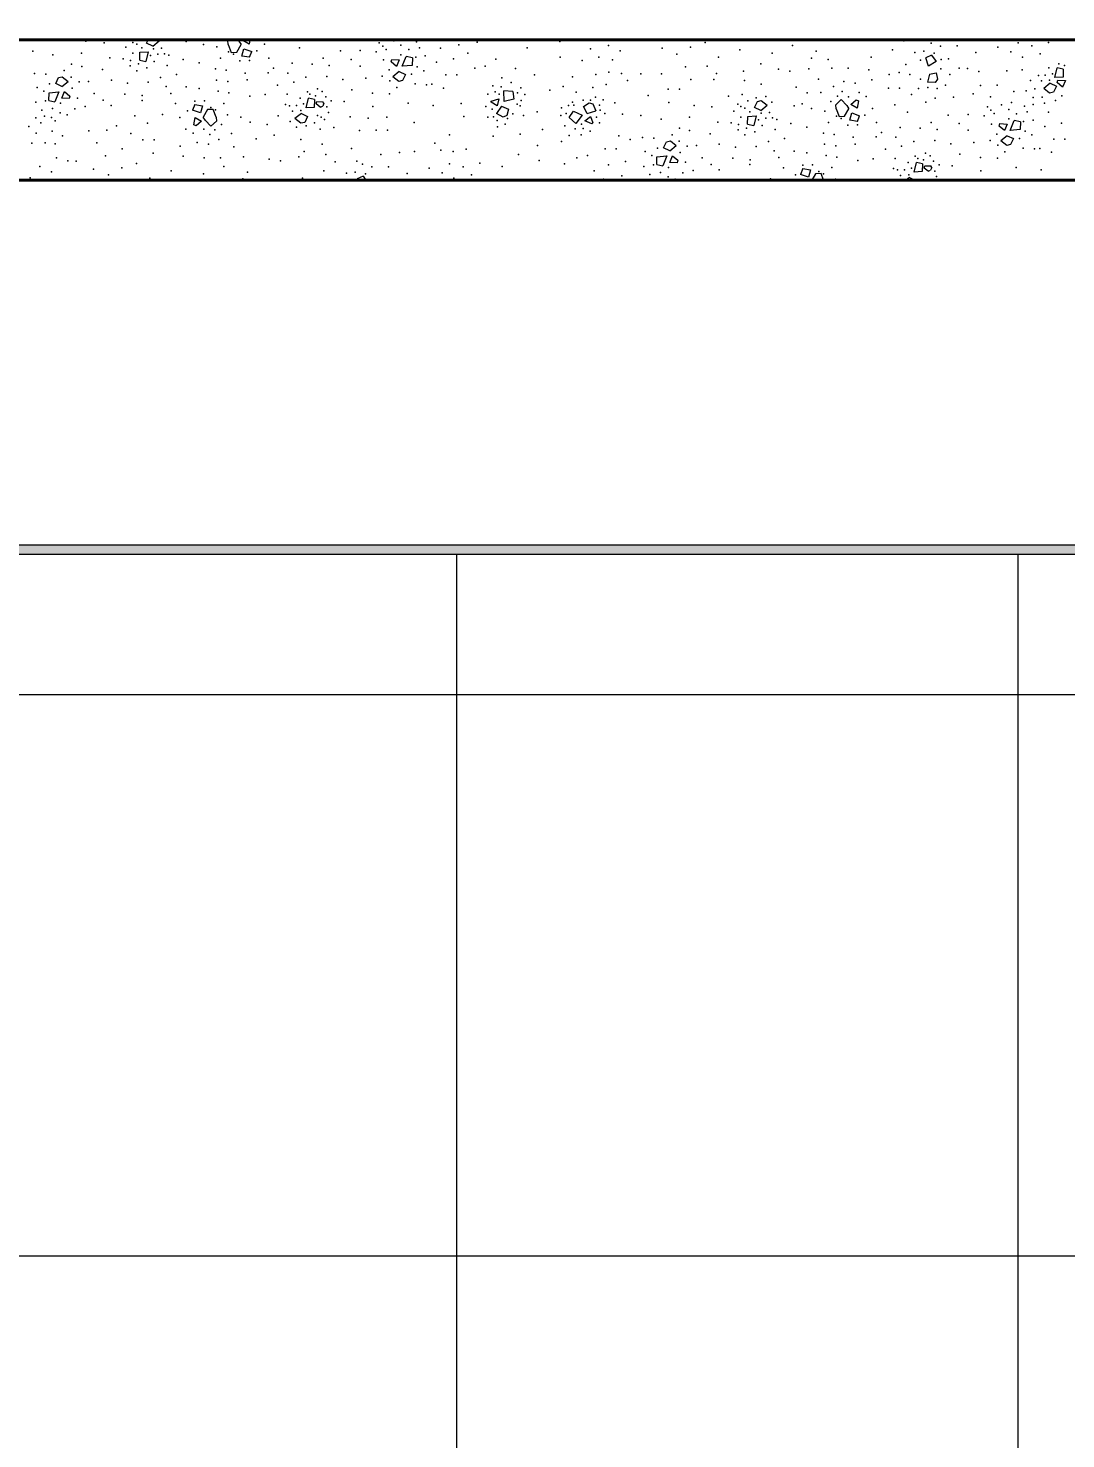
# Model space of a CAD drawing. Header units: metres. Extents: x -1.9 to 95.3, y -2.2 to 2.5.
# Drawn here: x 89.197 to 90.306, y 0.09 to 1.598 of the extents above; entities that cross this region are included whole.
import ezdxf

# ---------------------------------------------------------------- set-up
doc = ezdxf.new("R2010")
doc.units = ezdxf.units.M
doc.header["$MEASUREMENT"] = 0
for name, color, linetype in [('COTAS CORTE', 7, 'Continuous'), ('FORRO.EXEC', 7, 'Continuous'), ('LAJES.EST', 7, 'Continuous')]:
    doc.layers.add(name, color=color, linetype=linetype)
doc.layers.add('COTAS CORTE_Caneta_No__25', color=7, linetype='Continuous', lineweight=13, true_color=0x982312)
doc.layers.add('PAREDE CONSTRUIR_Caneta_No__97', color=7, linetype='Continuous', lineweight=13, true_color=0x6b6b6b)
for name, color, linetype, lineweight in [('FORRO.EXEC_Caneta_No__241', 7, 'Continuous', 13), ('LAJES.EST_Caneta_No__1', 7, 'Continuous', 40), ('LAJES.EST_Caneta_No__241', 7, 'Continuous', 13)]:
    doc.layers.add(name, color=color, linetype=linetype, lineweight=lineweight)
doc.styles.add('GENERATED_STYLE_1', font='arial.ttf')
doc.dimstyles.new('GENERATED_STYLE__2', dxfattribs={"dimtxt": 0.05, "dimasz": 0.02375, "dimexe": 0.18, "dimexo": 0.267183, "dimgap": 0, "dimtad": 1, "dimzin": 0, "dimdsep": 46, "dimtxsty": 'GENERATED_STYLE_1', "dimblk": 'ARROWHEAD_11', "dimblk1": 'ARROWHEAD_11', "dimblk2": 'ARROWHEAD_11', "dimcen": 0.09, "dimclrd": 256, "dimclre": 256, "dimclrt": 256, "dimadec": 0, "dimazin": 0, "dimtfac": 1, "dimtdec": 4, "dimtmove": 0, "dimatfit": 3, "dimfxl": 0, "dimtolj": 1, "dimtzin": 0, "dimarcsym": 0})

# ---------------------------------------------------------------- blocks, each defined once
blk = doc.blocks.new('*X312', base_point=(130.5551, -2.115))
at = {"layer": 'LAJES.EST_Caneta_No__241', "color": 7, "linetype": 'Continuous', "lineweight": 13}
for p, q in [((89.3237, 1.5815), (89.3254, 1.585)), ((89.3304, 1.5783), (89.3372, 1.5839)), ((89.3358, 1.585), (89.3372, 1.5839)), ((89.4105, 1.5842), (89.4113, 1.585)), ((89.411, 1.58), (89.4105, 1.5842)), ((89.421, 1.585), (89.4224, 1.5835)), ((89.4224, 1.5835), (89.4246, 1.58)), ((89.4267, 1.5843), (89.4274, 1.585)), ((89.4333, 1.5806), (89.4267, 1.5843)), ((89.4341, 1.585), (89.4333, 1.5806)), ((89.3163, 1.5635), (89.3166, 1.5719)), ((89.3166, 1.5719), (89.3253, 1.5724)), ((89.3253, 1.5724), (89.3228, 1.5621)), ((89.3304, 1.5783), (89.3237, 1.5815)), ((89.411, 1.58), (89.414, 1.5717)), ((89.414, 1.5717), (89.42, 1.572)), ((89.42, 1.572), (89.4246, 1.58)), ((89.4255, 1.5678), (89.4276, 1.5755)), ((89.4337, 1.5664), (89.4255, 1.5678)), ((89.4276, 1.5755), (89.436, 1.5726)), ((89.4337, 1.5664), (89.436, 1.5726)), ((90.1627, 1.5686), (90.1567, 1.5658)), ((90.1627, 1.5686), (90.1675, 1.5618)), ((89.3163, 1.5635), (89.3228, 1.5621)), ((89.5851, 1.5614), (89.5858, 1.5641)), ((89.5909, 1.5567), (89.5851, 1.5614)), ((89.5858, 1.5641), (89.5938, 1.5637)), ((89.5938, 1.5637), (89.5909, 1.5567)), ((89.597, 1.5568), (89.6013, 1.5674)), ((89.6075, 1.5577), (89.597, 1.5568)), ((89.6078, 1.566), (89.6013, 1.5674)), ((89.6078, 1.566), (89.6075, 1.5577)), ((90.1594, 1.5569), (90.1567, 1.5658)), ((90.1675, 1.5618), (90.1594, 1.5569)), ((90.2945, 1.5447), (90.297, 1.555)), ((90.3035, 1.5536), (90.297, 1.555)), ((90.3035, 1.5536), (90.3032, 1.5452)), ((89.2265, 1.5383), (89.2296, 1.5447)), ((89.2332, 1.5351), (89.2265, 1.5383)), ((89.2296, 1.5447), (89.2336, 1.5457)), ((89.2332, 1.5351), (89.24, 1.5407)), ((89.2336, 1.5457), (89.24, 1.5407)), ((89.5937, 1.5512), (89.5869, 1.5457)), ((89.5932, 1.5407), (89.5869, 1.5457)), ((89.5973, 1.5417), (89.5932, 1.5407)), ((89.5937, 1.5512), (89.6004, 1.548)), ((89.6004, 1.548), (89.5973, 1.5417)), ((90.1604, 1.5483), (90.1583, 1.5398)), ((90.1664, 1.5396), (90.1583, 1.5398)), ((90.1604, 1.5483), (90.1677, 1.5498)), ((90.1691, 1.5429), (90.1664, 1.5396)), ((90.1677, 1.5498), (90.1691, 1.5429)), ((90.2894, 1.5388), (90.2826, 1.5332)), ((90.2894, 1.5388), (90.2961, 1.5356)), ((90.3032, 1.5452), (90.2945, 1.5447)), ((90.2971, 1.5394), (90.2977, 1.542)), ((90.3028, 1.5346), (90.2971, 1.5394)), ((90.2977, 1.542), (90.3057, 1.5417)), ((90.3057, 1.5417), (90.3028, 1.5346)), ((89.2191, 1.5203), (89.2194, 1.5286)), ((89.2194, 1.5286), (89.2298, 1.5296)), ((89.2298, 1.5296), (89.2256, 1.5189)), ((89.2331, 1.5226), (89.2359, 1.5297)), ((89.2411, 1.5223), (89.2331, 1.5226)), ((89.2359, 1.5297), (89.2417, 1.5249)), ((89.2417, 1.5249), (89.2411, 1.5223)), ((89.4942, 1.5124), (89.4967, 1.5227)), ((89.5032, 1.5212), (89.4967, 1.5227)), ((89.7059, 1.519), (89.7056, 1.5304)), ((89.7151, 1.5299), (89.7056, 1.5304)), ((89.7151, 1.5299), (89.7161, 1.5216)), ((90.2889, 1.5282), (90.2826, 1.5332)), ((90.293, 1.5292), (90.2889, 1.5282)), ((90.2961, 1.5356), (90.293, 1.5292)), ((89.2191, 1.5203), (89.2256, 1.5189)), ((89.3752, 1.5161), (89.3729, 1.5099)), ((89.3813, 1.507), (89.3729, 1.5099)), ((89.3752, 1.5161), (89.3834, 1.5147)), ((89.3834, 1.5147), (89.3813, 1.507)), ((89.3889, 1.5105), (89.3843, 1.5025)), ((89.3949, 1.5108), (89.3889, 1.5105)), ((89.3979, 1.5025), (89.3949, 1.5108)), ((89.5029, 1.5129), (89.4942, 1.5124)), ((89.5032, 1.5212), (89.5029, 1.5129)), ((89.5051, 1.5166), (89.5058, 1.5192)), ((89.5092, 1.5132), (89.5051, 1.5166)), ((89.5058, 1.5192), (89.5121, 1.5189)), ((89.5092, 1.5132), (89.5119, 1.5143)), ((89.5131, 1.5173), (89.5119, 1.5143)), ((89.5131, 1.5173), (89.5121, 1.5189)), ((89.6919, 1.5184), (89.692, 1.5197)), ((89.6984, 1.5146), (89.6919, 1.5184)), ((89.692, 1.5197), (89.7001, 1.522)), ((89.703, 1.5143), (89.6977, 1.5064)), ((89.7001, 1.522), (89.6984, 1.5146)), ((89.703, 1.5143), (89.7106, 1.5109)), ((89.7161, 1.5216), (89.7059, 1.519)), ((89.7106, 1.5109), (89.7086, 1.5042)), ((89.7754, 1.5019), (89.7798, 1.509)), ((89.7798, 1.509), (89.7894, 1.5045)), ((89.7908, 1.5138), (89.7966, 1.5178)), ((89.7945, 1.5063), (89.7908, 1.5138)), ((89.7945, 1.5063), (89.8037, 1.5091)), ((89.7966, 1.5178), (89.8007, 1.5166)), ((89.8007, 1.5166), (89.8037, 1.5091)), ((89.9735, 1.5129), (89.9766, 1.5193)), ((89.9802, 1.5097), (89.9735, 1.5129)), ((89.9766, 1.5193), (89.9807, 1.5203)), ((89.9802, 1.5097), (89.987, 1.5153)), ((89.9807, 1.5203), (89.987, 1.5153)), ((90.0603, 1.5156), (90.0661, 1.5212)), ((90.0608, 1.5114), (90.0603, 1.5156)), ((90.0608, 1.5114), (90.0638, 1.5031)), ((90.0661, 1.5212), (90.0722, 1.5149)), ((90.0698, 1.5034), (90.0744, 1.5114)), ((90.0722, 1.5149), (90.0744, 1.5114)), ((90.0765, 1.5158), (90.082, 1.5209)), ((90.0831, 1.512), (90.0765, 1.5158)), ((90.082, 1.5209), (90.0845, 1.5198)), ((90.0845, 1.5198), (90.0831, 1.512)), ((89.3742, 1.4941), (89.3756, 1.5019)), ((89.3767, 1.4931), (89.3742, 1.4941)), ((89.3756, 1.5019), (89.3822, 1.4982)), ((89.3822, 1.4982), (89.3767, 1.4931)), ((89.3865, 1.499), (89.3843, 1.5025)), ((89.3925, 1.4927), (89.3865, 1.499)), ((89.3984, 1.4983), (89.3925, 1.4927)), ((89.3979, 1.5025), (89.3984, 1.4983)), ((89.4891, 1.5065), (89.4823, 1.5009)), ((89.4887, 1.4959), (89.4823, 1.5009)), ((89.4927, 1.4969), (89.4887, 1.4959)), ((89.4891, 1.5065), (89.4958, 1.5033)), ((89.4958, 1.5033), (89.4927, 1.4969)), ((89.7047, 1.5025), (89.6977, 1.5064)), ((89.7086, 1.5042), (89.7047, 1.5025)), ((89.7754, 1.5019), (89.7824, 1.4955)), ((89.7894, 1.5045), (89.7824, 1.4955)), ((89.792, 1.4985), (89.798, 1.5032)), ((89.7997, 1.4952), (89.792, 1.4985)), ((89.798, 1.5032), (89.8006, 1.4962)), ((89.8006, 1.4962), (89.7997, 1.4952)), ((89.9661, 1.4949), (89.9664, 1.5033)), ((89.9661, 1.4949), (89.9726, 1.4935)), ((89.9664, 1.5033), (89.9751, 1.5038)), ((89.9751, 1.5038), (89.9726, 1.4935)), ((90.0638, 1.5031), (90.0698, 1.5034)), ((90.0753, 1.4992), (90.0774, 1.5069)), ((90.0835, 1.4978), (90.0753, 1.4992)), ((90.0774, 1.5069), (90.0858, 1.504)), ((90.0835, 1.4978), (90.0858, 1.504)), ((90.2349, 1.4928), (90.2356, 1.4955)), ((90.2407, 1.4881), (90.2349, 1.4928)), ((90.2356, 1.4955), (90.2436, 1.4951)), ((90.2436, 1.4951), (90.2407, 1.4881)), ((90.2468, 1.4882), (90.2511, 1.4988)), ((90.2576, 1.4974), (90.2511, 1.4988)), ((90.2576, 1.4974), (90.2573, 1.4891)), ((90.2435, 1.4826), (90.2367, 1.4771)), ((90.2435, 1.4826), (90.2502, 1.4795)), ((90.2573, 1.4891), (90.2468, 1.4882)), ((90.2502, 1.4795), (90.2471, 1.4731)), ((89.8763, 1.4697), (89.8794, 1.4761)), ((89.883, 1.4665), (89.8763, 1.4697)), ((89.8794, 1.4761), (89.8835, 1.4771)), ((89.883, 1.4665), (89.8898, 1.4721)), ((89.8835, 1.4771), (89.8898, 1.4721)), ((90.243, 1.4721), (90.2367, 1.4771)), ((90.2471, 1.4731), (90.243, 1.4721)), ((89.8689, 1.4517), (89.8692, 1.46)), ((89.8689, 1.4517), (89.8754, 1.4503)), ((89.8692, 1.46), (89.8797, 1.461)), ((89.8797, 1.461), (89.8754, 1.4503)), ((89.8829, 1.454), (89.8858, 1.4611)), ((89.8909, 1.4537), (89.8829, 1.454)), ((89.8858, 1.4611), (89.8916, 1.4563)), ((89.8916, 1.4563), (89.8909, 1.4537)), ((90.025, 1.4475), (90.0227, 1.4413)), ((90.025, 1.4475), (90.0332, 1.4461)), ((90.144, 1.4438), (90.1465, 1.4541)), ((90.153, 1.4526), (90.1465, 1.4541)), ((90.153, 1.4526), (90.1527, 1.4443)), ((90.1549, 1.448), (90.1556, 1.4506)), ((90.159, 1.4446), (90.1549, 1.448)), ((90.1556, 1.4506), (90.1619, 1.4503)), ((90.1629, 1.4487), (90.1617, 1.4457)), ((90.1629, 1.4487), (90.1619, 1.4503)), ((89.555, 1.4394), (89.5489, 1.4366)), ((89.5494, 1.435), (89.5489, 1.4366)), ((89.555, 1.4394), (89.558, 1.435)), ((90.0311, 1.4384), (90.0227, 1.4413)), ((90.0332, 1.4461), (90.0311, 1.4384)), ((90.0387, 1.4419), (90.0347, 1.435)), ((90.0447, 1.4422), (90.0387, 1.4419)), ((90.0473, 1.435), (90.0447, 1.4422)), ((90.139, 1.4379), (90.1355, 1.435)), ((90.139, 1.4379), (90.1449, 1.435)), ((90.1527, 1.4443), (90.144, 1.4438)), ((90.159, 1.4446), (90.1617, 1.4457))]:
    blk.add_line(p, q, dxfattribs=at)
for p in [(89.2589, 1.5836), (89.3057, 1.585), (89.366, 1.5832), (89.4735, 1.5843), (89.5878, 1.5841), (89.6214, 1.5846), (89.7653, 1.5833), (89.8472, 1.5849), (89.8562, 1.5846), (90.0745, 1.5849), (90.1329, 1.5839), (90.1561, 1.5847), (89.202, 1.5728), (89.2236, 1.569), (89.2541, 1.571), (89.2782, 1.5819), (89.3015, 1.5773), (89.3089, 1.5709), (89.3091, 1.5824), (89.3132, 1.5805), (89.3187, 1.5766), (89.328, 1.5682), (89.3309, 1.5753), (89.3357, 1.5698), (89.3397, 1.576), (89.343, 1.5702), (89.3474, 1.5687), (89.3845, 1.5802), (89.3988, 1.5776), (89.4114, 1.5721), (89.4164, 1.5696), (89.4416, 1.5733), (89.4498, 1.5803), (89.4871, 1.5764), (89.5308, 1.5732), (89.5519, 1.5738), (89.569, 1.5724), (89.5724, 1.5819), (89.5762, 1.5784), (89.5799, 1.5748), (89.5953, 1.5691), (89.5955, 1.5793), (89.6038, 1.5746), (89.6122, 1.5828), (89.6152, 1.5766), (89.6214, 1.568), (89.6378, 1.5763), (89.6575, 1.5798), (89.6671, 1.571), (89.6771, 1.5825), (89.7303, 1.5766), (89.7982, 1.5753), (89.8173, 1.5789), (89.8298, 1.5733), (89.8749, 1.5761), (89.8905, 1.5699), (89.9049, 1.5774), (89.9206, 1.5821), (89.9576, 1.5743), (89.9923, 1.571), (90.0141, 1.5789), (90.0393, 1.573), (90.1209, 1.5743), (90.1449, 1.5717), (90.1544, 1.573), (90.1623, 1.5814), (90.1653, 1.571), (90.1724, 1.5784), (90.1901, 1.5787), (90.21, 1.5716), (90.2334, 1.5771), (90.2473, 1.5721), (90.2553, 1.5817), (90.2699, 1.5786), (90.2789, 1.5701), (90.2877, 1.5824), (89.2434, 1.5591), (89.2543, 1.5567), (89.2764, 1.5532), (89.2845, 1.5657), (89.2987, 1.5648), (89.306, 1.5574), (89.3066, 1.5631), (89.3152, 1.5594), (89.324, 1.5553), (89.3317, 1.5621), (89.3456, 1.5577), (89.3626, 1.5642), (89.3797, 1.5605), (89.3973, 1.5541), (89.4026, 1.5654), (89.4233, 1.5625), (89.4336, 1.5629), (89.4542, 1.5655), (89.4593, 1.5547), (89.4794, 1.56), (89.5006, 1.5592), (89.5125, 1.5654), (89.5189, 1.5577), (89.5423, 1.5642), (89.5519, 1.557), (89.5769, 1.5636), (89.5828, 1.553), (89.6113, 1.5664), (89.613, 1.5562), (89.6337, 1.5611), (89.6518, 1.5646), (89.6745, 1.5547), (89.6856, 1.5571), (89.6969, 1.5644), (89.7179, 1.5543), (89.7657, 1.5665), (89.7894, 1.5629), (89.8072, 1.5667), (89.8218, 1.5636), (89.8997, 1.5562), (89.9229, 1.5569), (89.9349, 1.5665), (89.9803, 1.5594), (89.999, 1.5536), (90.0314, 1.554), (90.0342, 1.5656), (90.0523, 1.5642), (90.056, 1.5548), (90.0734, 1.5548), (90.0958, 1.5531), (90.0982, 1.5665), (90.1352, 1.5587), (90.1509, 1.5634), (90.1727, 1.554), (90.1728, 1.5639), (90.1809, 1.5648), (90.1922, 1.5547), (90.2012, 1.5543), (90.2594, 1.553), (90.2598, 1.5665), (90.2881, 1.555), (90.2986, 1.5593), (90.3046, 1.5577), (89.204, 1.5492), (89.2161, 1.5485), (89.2199, 1.5379), (89.2356, 1.5522), (89.2431, 1.5453), (89.2515, 1.5402), (89.2615, 1.5407), (89.286, 1.5421), (89.3033, 1.5388), (89.3131, 1.552), (89.3255, 1.5397), (89.3386, 1.5449), (89.3558, 1.5481), (89.3983, 1.5421), (89.4086, 1.5525), (89.4106, 1.5404), (89.4292, 1.5495), (89.4313, 1.5422), (89.4536, 1.5499), (89.4748, 1.5496), (89.4809, 1.5399), (89.494, 1.5451), (89.5162, 1.546), (89.5335, 1.5426), (89.558, 1.544), (89.5754, 1.5462), (89.5838, 1.5411), (89.6069, 1.5484), (89.6108, 1.5379), (89.62, 1.552), (89.6436, 1.5476), (89.6554, 1.5475), (89.7033, 1.5446), (89.7134, 1.5396), (89.7382, 1.5475), (89.7788, 1.5454), (89.804, 1.5479), (89.8178, 1.5506), (89.8313, 1.5491), (89.8377, 1.5416), (89.8518, 1.5489), (89.8741, 1.5489), (89.9054, 1.5426), (89.9298, 1.5426), (89.9328, 1.5492), (89.9615, 1.5517), (89.9628, 1.5415), (90.0111, 1.5517), (90.0418, 1.5432), (90.0688, 1.5404), (90.0809, 1.5386), (90.099, 1.5424), (90.1172, 1.5479), (90.1279, 1.5503), (90.1396, 1.548), (90.1507, 1.5432), (90.1821, 1.548), (90.2132, 1.5511), (90.2433, 1.5521), (90.2684, 1.5415), (90.2768, 1.5469), (90.2801, 1.5411), (90.2841, 1.5473), (90.2889, 1.5418), (90.2918, 1.5489), (89.2069, 1.5343), (89.2139, 1.5301), (89.244, 1.5333), (89.2499, 1.5228), (89.2676, 1.5277), (89.3006, 1.527), (89.3189, 1.5255), (89.3447, 1.5352), (89.3496, 1.5278), (89.3659, 1.5348), (89.3797, 1.533), (89.4002, 1.5301), (89.4116, 1.5284), (89.4341, 1.5248), (89.4504, 1.5265), (89.4637, 1.5366), (89.4739, 1.527), (89.4878, 1.5227), (89.4955, 1.5295), (89.4983, 1.5269), (89.5043, 1.5254), (89.5064, 1.5327), (89.5115, 1.5297), (89.5151, 1.524), (89.5431, 1.5316), (89.5652, 1.5281), (89.5834, 1.5272), (89.5913, 1.5341), (89.6229, 1.5371), (89.6286, 1.5376), (89.6409, 1.5335), (89.6884, 1.527), (89.6936, 1.536), (89.6961, 1.5295), (89.7006, 1.5269), (89.7026, 1.535), (89.7202, 1.5284), (89.7236, 1.5339), (89.728, 1.5267), (89.7545, 1.5313), (89.769, 1.5351), (89.7827, 1.5291), (89.8007, 1.5343), (89.8035, 1.5238), (89.8148, 1.5373), (89.8598, 1.5257), (89.8812, 1.5322), (89.8931, 1.5323), (89.9456, 1.5248), (89.9603, 1.5265), (89.9752, 1.523), (89.9807, 1.5376), (89.9855, 1.5244), (90.018, 1.5345), (90.0299, 1.5285), (90.0444, 1.5288), (90.0577, 1.5353), (90.062, 1.525), (90.0673, 1.53), (90.074, 1.5243), (90.0852, 1.5287), (90.0929, 1.5245), (90.1165, 1.5333), (90.1285, 1.5334), (90.1412, 1.5267), (90.1488, 1.5332), (90.1586, 1.5342), (90.1667, 1.5229), (90.1688, 1.5332), (90.1776, 1.5367), (90.1861, 1.5237), (90.207, 1.5274), (90.2149, 1.5362), (90.2255, 1.524), (90.2329, 1.5366), (90.2506, 1.5297), (90.2637, 1.5307), (90.2714, 1.5235), (90.273, 1.5327), (90.281, 1.5238), (90.3018, 1.5253), (89.2054, 1.5183), (89.2117, 1.5098), (89.2156, 1.5199), (89.223, 1.5118), (89.2316, 1.5173), (89.247, 1.5115), (89.2579, 1.5139), (89.2773, 1.5205), (89.2857, 1.5148), (89.3188, 1.5203), (89.3547, 1.517), (89.3673, 1.5093), (89.3753, 1.5196), (89.3856, 1.52), (89.3925, 1.5129), (89.3975, 1.5104), (89.4062, 1.5171), (89.4721, 1.5161), (89.4765, 1.5146), (89.4798, 1.5088), (89.4838, 1.5149), (89.4886, 1.5095), (89.4915, 1.5166), (89.5162, 1.5133), (89.518, 1.5075), (89.5209, 1.52), (89.535, 1.5191), (89.5654, 1.5138), (89.6032, 1.5173), (89.6301, 1.5149), (89.6599, 1.5172), (89.6864, 1.5138), (89.6929, 1.5111), (89.7198, 1.5165), (89.7228, 1.5146), (89.7239, 1.5203), (89.741, 1.5081), (89.7673, 1.5125), (89.7746, 1.5148), (89.779, 1.5186), (89.7802, 1.5152), (89.7904, 1.5206), (89.7981, 1.5206), (89.8077, 1.5154), (89.8085, 1.5098), (89.8118, 1.5211), (89.8243, 1.5176), (89.8818, 1.5181), (89.9088, 1.515), (89.928, 1.5133), (89.9513, 1.5087), (89.9555, 1.5164), (89.9589, 1.5139), (89.963, 1.5119), (89.9662, 1.5199), (89.9685, 1.508), (89.992, 1.5185), (90.0158, 1.5146), (90.0243, 1.5168), (90.0343, 1.5116), (90.0487, 1.509), (90.055, 1.5193), (90.0996, 1.5117), (90.1233, 1.5157), (90.1369, 1.5078), (90.1566, 1.5183), (90.2223, 1.5133), (90.2261, 1.5098), (90.2376, 1.5155), (90.2453, 1.5107), (90.248, 1.5181), (90.262, 1.5142), (90.265, 1.508), (90.2712, 1.516), (90.2833, 1.5175), (90.2877, 1.5077), (90.2953, 1.5201), (89.1979, 1.4926), (89.2054, 1.5018), (89.2105, 1.4962), (89.2147, 1.5035), (89.222, 1.5019), (89.2258, 1.4984), (89.2314, 1.5071), (89.2389, 1.5049), (89.2914, 1.4933), (89.3112, 1.5038), (89.3248, 1.4959), (89.3408, 1.5052), (89.3591, 1.5022), (89.4037, 1.4947), (89.41, 1.5049), (89.4244, 1.5023), (89.4344, 1.4971), (89.4525, 1.4945), (89.4642, 1.5039), (89.4773, 1.4977), (89.4941, 1.4932), (89.5031, 1.4963), (89.5063, 1.5043), (89.5104, 1.5023), (89.5138, 1.4998), (89.5413, 1.5029), (89.5606, 1.5012), (89.5805, 1.5026), (89.6098, 1.4966), (89.6629, 1.5033), (89.6885, 1.5025), (89.6944, 1.5028), (89.6985, 1.499), (89.7071, 1.4951), (89.7093, 1.501), (89.7152, 1.5059), (89.7265, 1.5041), (89.7663, 1.5041), (89.7706, 1.4933), (89.7723, 1.5062), (89.7885, 1.495), (89.8044, 1.5025), (89.8077, 1.4963), (89.8133, 1.5064), (89.8323, 1.5058), (89.8518, 1.5042), (89.8735, 1.5004), (89.9039, 1.5024), (89.9343, 1.4971), (89.9485, 1.4962), (89.9564, 1.4945), (89.9587, 1.5023), (89.9778, 1.4996), (89.9807, 1.5067), (89.9815, 1.4935), (89.9856, 1.5012), (89.9895, 1.5074), (89.9928, 1.5016), (89.9972, 1.5001), (90.0124, 1.4956), (90.0525, 1.4968), (90.0612, 1.5035), (90.0662, 1.501), (90.0731, 1.4939), (90.0834, 1.4943), (90.0914, 1.5047), (90.104, 1.4969), (90.1623, 1.4968), (90.1806, 1.5046), (90.1921, 1.4957), (90.2017, 1.5052), (90.2188, 1.5038), (90.2267, 1.495), (90.2297, 1.5062), (90.2451, 1.5005), (90.2536, 1.506), (90.2611, 1.4978), (90.2713, 1.4994), (90.2836, 1.4925), (90.3016, 1.496), (89.2057, 1.4854), (89.2226, 1.4876), (89.2337, 1.4826), (89.2619, 1.488), (89.2813, 1.4887), (89.3068, 1.4849), (89.3195, 1.4782), (89.3316, 1.4783), (89.3658, 1.4895), (89.3735, 1.4852), (89.3847, 1.4896), (89.3914, 1.4839), (89.3967, 1.4889), (89.401, 1.4787), (89.4143, 1.4851), (89.4407, 1.4794), (89.4601, 1.4833), (89.4838, 1.4918), (89.4886, 1.4786), (89.5091, 1.4897), (89.5237, 1.4913), (89.5514, 1.4881), (89.5692, 1.4884), (89.5811, 1.4885), (89.6475, 1.4834), (89.694, 1.4823), (89.6989, 1.492), (89.7229, 1.4842), (89.7469, 1.4894), (89.7753, 1.483), (89.7819, 1.49), (89.7882, 1.4835), (89.7904, 1.4902), (89.7979, 1.4873), (89.8285, 1.4826), (89.8407, 1.4786), (89.8538, 1.4806), (89.8659, 1.4799), (89.8854, 1.4836), (89.8932, 1.4906), (89.9041, 1.4881), (89.9262, 1.4846), (89.9558, 1.4888), (89.963, 1.4834), (89.965, 1.4908), (89.9738, 1.4867), (89.9954, 1.4891), (90.0056, 1.4795), (90.0295, 1.4919), (90.0471, 1.4855), (90.0585, 1.4839), (90.079, 1.4809), (90.1034, 1.4813), (90.1091, 1.4861), (90.1246, 1.481), (90.1292, 1.4914), (90.1505, 1.4906), (90.166, 1.4774), (90.1687, 1.4891), (90.2018, 1.4884), (90.2252, 1.4776), (90.2326, 1.4844), (90.2568, 1.4798), (90.2628, 1.4876), (90.2698, 1.4834), (90.2934, 1.479), (90.3052, 1.4789), (89.2009, 1.4747), (89.2151, 1.475), (89.2258, 1.4739), (89.2705, 1.475), (89.2974, 1.4685), (89.3308, 1.4638), (89.3597, 1.4716), (89.3778, 1.4753), (89.3899, 1.4735), (89.4169, 1.4707), (89.4922, 1.4656), (89.5113, 1.4736), (89.5153, 1.4624), (89.5427, 1.469), (89.574, 1.4627), (89.5941, 1.4646), (89.6102, 1.4657), (89.6316, 1.4745), (89.6381, 1.467), (89.6515, 1.4656), (89.6653, 1.4683), (89.7212, 1.4626), (89.7414, 1.472), (89.767, 1.4766), (89.8139, 1.4686), (89.8257, 1.4686), (89.8567, 1.4657), (89.8697, 1.4693), (89.8929, 1.4767), (89.8939, 1.4647), (89.9013, 1.4716), (89.9113, 1.4721), (89.9358, 1.4735), (89.9531, 1.4702), (89.9753, 1.4711), (89.9884, 1.4763), (89.9945, 1.4666), (90.0157, 1.4662), (90.0295, 1.4644), (90.0481, 1.4735), (90.0604, 1.4718), (90.0811, 1.4736), (90.1135, 1.4681), (90.1307, 1.4713), (90.1438, 1.4765), (90.1562, 1.4641), (90.1833, 1.474), (90.193, 1.463), (90.2078, 1.4754), (90.2336, 1.4725), (90.2411, 1.4655), (90.2606, 1.4693), (90.2727, 1.4685), (90.2785, 1.469), (90.2907, 1.4649), (89.2095, 1.4497), (89.2274, 1.459), (89.2394, 1.4557), (89.2484, 1.4554), (89.2797, 1.461), (89.2972, 1.4482), (89.3129, 1.4529), (89.3629, 1.4608), (89.3853, 1.4591), (89.4027, 1.4591), (89.4063, 1.4498), (89.4273, 1.4599), (89.4546, 1.4576), (89.4667, 1.4557), (89.4865, 1.4599), (89.5251, 1.4547), (89.5483, 1.4555), (89.5545, 1.4523), (89.5646, 1.4492), (89.5823, 1.4495), (89.6256, 1.4479), (89.6476, 1.4526), (89.6622, 1.4495), (89.68, 1.4532), (89.7036, 1.4497), (89.7431, 1.4561), (89.7704, 1.4525), (89.7837, 1.4591), (89.7948, 1.4615), (89.8175, 1.4516), (89.8356, 1.4551), (89.8552, 1.4497), (89.8637, 1.4615), (89.8654, 1.4514), (89.8814, 1.4487), (89.8997, 1.4542), (89.9174, 1.4591), (89.9271, 1.4519), (89.9504, 1.4585), (89.9686, 1.4517), (89.9687, 1.4569), (89.9994, 1.4592), (90.0045, 1.4484), (90.0251, 1.451), (90.0354, 1.4514), (90.0501, 1.4615), (90.056, 1.4485), (90.0614, 1.4598), (90.0839, 1.4562), (90.1003, 1.4579), (90.122, 1.4475), (90.1237, 1.4584), (90.1376, 1.4541), (90.1413, 1.448), (90.1453, 1.4609), (90.1481, 1.4583), (90.1541, 1.4568), (90.1613, 1.4612), (90.1649, 1.4554), (90.1707, 1.4514), (90.1848, 1.4505), (90.215, 1.4595), (90.2333, 1.4586), (90.253, 1.4487), (89.1994, 1.4375), (89.222, 1.4441), (89.2671, 1.4469), (89.2828, 1.4407), (89.3271, 1.4373), (89.3498, 1.4452), (89.3845, 1.4419), (89.4264, 1.4364), (89.4315, 1.4438), (89.4904, 1.4373), (89.5132, 1.4452), (89.5372, 1.4426), (89.5466, 1.4438), (89.5575, 1.4418), (89.5731, 1.4356), (89.6023, 1.4424), (89.6395, 1.4429), (89.652, 1.4373), (89.6711, 1.4409), (89.8022, 1.4452), (89.8119, 1.4363), (89.8315, 1.4399), (89.8615, 1.4412), (89.8729, 1.4432), (89.8812, 1.4385), (89.8888, 1.4363), (89.8968, 1.4429), (89.9077, 1.4453), (89.9356, 1.4462), (89.961, 1.4352), (89.9906, 1.4366), (90.0171, 1.4407), (90.0423, 1.4443), (90.0473, 1.4418), (90.0599, 1.4363), (90.114, 1.4353), (90.1263, 1.446), (90.1296, 1.4402), (90.1336, 1.4463), (90.1384, 1.4409), (90.1561, 1.4357), (90.166, 1.4447), (90.1678, 1.4389), (90.2152, 1.4452), (90.2799, 1.4463)]:
    blk.add_point(p, dxfattribs=at)
blk = doc.blocks.new('*D313', base_point=(130.5551, -2.115))
at = {"layer": 'COTAS CORTE_Caneta_No__25', "linetype": 'Continuous', "lineweight": 13, "true_color": 0x982312}
for points in [[(88.1583, 1.035), (88.1588, 1.0326), (88.1601, 1.0306), (88.1622, 1.0292), (88.1645, 1.0287), (88.1669, 1.0292), (88.169, 1.0306), (88.1703, 1.0326), (88.1708, 1.035), (88.1703, 1.0374), (88.169, 1.0394), (88.1669, 1.0408), (88.1645, 1.0413), (88.1622, 1.0408), (88.1601, 1.0394), (88.1588, 1.0374)], [(88.1583, -2.115), (88.1588, -2.1174), (88.1601, -2.1194), (88.1622, -2.1208), (88.1645, -2.1213), (88.1669, -2.1208), (88.169, -2.1194), (88.1703, -2.1174), (88.1708, -2.115), (88.1703, -2.1126), (88.169, -2.1106), (88.1669, -2.1092), (88.1645, -2.1088), (88.1622, -2.1092), (88.1601, -2.1106), (88.1588, -2.1126)]]:
    blk.add_hatch(color=24, dxfattribs=at).paths.add_polyline_path(points)
at = {"layer": 'COTAS CORTE_Caneta_No__25', "color": 24, "linetype": 'Continuous', "lineweight": 13, "true_color": 0x982312}
for p, q in [((88.1583, 1.035), (88.1411, 1.035)), ((88.1645, -2.1088), (88.1645, 1.0287)), ((88.4317, 1.035), (88.1708, 1.035)), ((88.1583, -2.115), (88.1411, -2.115)), ((88.1645, -2.1275), (88.1645, -2.1213)), ((88.4317, -2.115), (88.1708, -2.115))]:
    blk.add_line(p, q, dxfattribs=at)
for centre in [(88.1645, 1.035), (88.1645, -2.115)]:
    blk.add_circle(centre, 0.00625, dxfattribs=at)
at = {"layer": 'COTAS CORTE_Caneta_No__25', "color": 24, "lineweight": 13, "true_color": 0x982312, "char_height": 0.05, "attachment_point": 7, "rotation": 90, "style": 'GENERATED_STYLE_1'}
for s, insert in [('\\A1;{\\pql;\\fArial|b0|i0|c0|p0;\\W1.000000;0,01}', (88.1545, 0.8953)), ('\\A1;{\\pql;\\fArial|b0|i0|c0|p0;\\W1.000000;3,15}', (88.1545, -0.6735))]:
    blk.add_mtext(s, dxfattribs=dict(at, insert=insert))
blk = doc.blocks.new('ARROWHEAD_11')
at = {"color": 0, "linetype": 'Continuous', "lineweight": 0}
blk.add_line((0, 0), (-1, 0), dxfattribs=at)
at = {"color": 0, "linetype": 'Continuous', "lineweight": 0, "const_width": 0.25, "flags": 128}
blk.add_lwpolyline([(-0.125, 0, 1), (0.125, 0, 1)], format="xyb", close=True, dxfattribs=at)
blk = doc.blocks.new('*D314', base_point=(130.5551, -2.115))
at = {"layer": 'COTAS CORTE_Caneta_No__25', "linetype": 'Continuous', "lineweight": 13, "true_color": 0x982312}
for points in [[(88.1583, 1.045), (88.1588, 1.0426), (88.1601, 1.0406), (88.1622, 1.0392), (88.1645, 1.0387), (88.1669, 1.0392), (88.169, 1.0406), (88.1703, 1.0426), (88.1708, 1.045), (88.1703, 1.0474), (88.169, 1.0494), (88.1669, 1.0508), (88.1645, 1.0512), (88.1622, 1.0508), (88.1601, 1.0494), (88.1588, 1.0474)], [(88.1583, 1.035), (88.1588, 1.0326), (88.1601, 1.0306), (88.1622, 1.0292), (88.1645, 1.0287), (88.1669, 1.0292), (88.169, 1.0306), (88.1703, 1.0326), (88.1708, 1.035), (88.1703, 1.0374), (88.169, 1.0394), (88.1669, 1.0408), (88.1645, 1.0413), (88.1622, 1.0408), (88.1601, 1.0394), (88.1588, 1.0374)]]:
    blk.add_hatch(color=24, dxfattribs=at).paths.add_polyline_path(points)
at = {"layer": 'COTAS CORTE_Caneta_No__25', "color": 24, "linetype": 'Continuous', "lineweight": 13, "true_color": 0x982312}
for p, q in [((88.1583, 1.045), (88.1411, 1.045)), ((88.4317, 1.045), (88.1708, 1.045)), ((88.1583, 1.035), (88.1411, 1.035)), ((88.1645, 1.035), (88.1645, 1.0387)), ((88.4317, 1.035), (88.1708, 1.035))]:
    blk.add_line(p, q, dxfattribs=at)
for centre in [(88.1645, 1.045), (88.1645, 1.035)]:
    blk.add_circle(centre, 0.00625, dxfattribs=at)
blk = doc.blocks.new('*D315', base_point=(130.5551, -2.115))
at = {"layer": 'COTAS CORTE_Caneta_No__25', "linetype": 'Continuous', "lineweight": 13, "true_color": 0x982312}
for points in [[(88.1583, 1.435), (88.1588, 1.4326), (88.1601, 1.4306), (88.1622, 1.4292), (88.1645, 1.4287), (88.1669, 1.4292), (88.169, 1.4306), (88.1703, 1.4326), (88.1708, 1.435), (88.1703, 1.4374), (88.169, 1.4394), (88.1669, 1.4408), (88.1645, 1.4413), (88.1622, 1.4408), (88.1601, 1.4394), (88.1588, 1.4374)], [(88.1583, 1.045), (88.1588, 1.0426), (88.1601, 1.0406), (88.1622, 1.0392), (88.1645, 1.0387), (88.1669, 1.0392), (88.169, 1.0406), (88.1703, 1.0426), (88.1708, 1.045), (88.1703, 1.0474), (88.169, 1.0494), (88.1669, 1.0508), (88.1645, 1.0512), (88.1622, 1.0508), (88.1601, 1.0494), (88.1588, 1.0474)]]:
    blk.add_hatch(color=24, dxfattribs=at).paths.add_polyline_path(points)
at = {"layer": 'COTAS CORTE_Caneta_No__25', "color": 24, "linetype": 'Continuous', "lineweight": 13, "true_color": 0x982312}
for p, q in [((88.1583, 1.435), (88.1411, 1.435)), ((88.4317, 1.435), (88.1708, 1.435)), ((88.1645, 1.0512), (88.1645, 1.4287)), ((88.1583, 1.045), (88.1411, 1.045)), ((88.4317, 1.045), (88.1708, 1.045))]:
    blk.add_line(p, q, dxfattribs=at)
for centre in [(88.1645, 1.435), (88.1645, 1.045)]:
    blk.add_circle(centre, 0.00625, dxfattribs=at)
at = {"layer": 'COTAS CORTE_Caneta_No__25', "color": 24, "lineweight": 13, "true_color": 0x982312, "insert": (88.1545, 1.1733), "char_height": 0.05, "attachment_point": 7, "rotation": 90, "style": 'GENERATED_STYLE_1'}
blk.add_mtext('\\A1;{\\pql;\\fArial|b0|i0|c0|p0;\\W1.000000;0,39}', dxfattribs=at)
blk = doc.blocks.new('*D316', base_point=(130.5551, -2.115))
at = {"layer": 'COTAS CORTE_Caneta_No__25', "linetype": 'Continuous', "lineweight": 13, "true_color": 0x982312}
for points in [[(88.1583, 1.585), (88.1588, 1.5826), (88.1601, 1.5806), (88.1622, 1.5792), (88.1645, 1.5788), (88.1669, 1.5792), (88.169, 1.5806), (88.1703, 1.5826), (88.1708, 1.585), (88.1703, 1.5874), (88.169, 1.5894), (88.1669, 1.5908), (88.1645, 1.5913), (88.1622, 1.5908), (88.1601, 1.5894), (88.1588, 1.5874)], [(88.1583, 1.435), (88.1588, 1.4326), (88.1601, 1.4306), (88.1622, 1.4292), (88.1645, 1.4287), (88.1669, 1.4292), (88.169, 1.4306), (88.1703, 1.4326), (88.1708, 1.435), (88.1703, 1.4374), (88.169, 1.4394), (88.1669, 1.4408), (88.1645, 1.4412), (88.1622, 1.4408), (88.1601, 1.4394), (88.1588, 1.4374)]]:
    blk.add_hatch(color=24, dxfattribs=at).paths.add_polyline_path(points)
at = {"layer": 'COTAS CORTE_Caneta_No__25', "color": 24, "linetype": 'Continuous', "lineweight": 13, "true_color": 0x982312}
for p, q in [((88.1583, 1.585), (88.1411, 1.585)), ((88.1645, 1.5913), (88.1645, 1.5975)), ((88.4317, 1.585), (88.1708, 1.585)), ((88.1645, 1.4412), (88.1645, 1.5788)), ((88.1583, 1.435), (88.1411, 1.435)), ((88.4317, 1.435), (88.1708, 1.435))]:
    blk.add_line(p, q, dxfattribs=at)
for centre in [(88.1645, 1.585), (88.1645, 1.435)]:
    blk.add_circle(centre, 0.00625, dxfattribs=at)
at = {"layer": 'COTAS CORTE_Caneta_No__25', "color": 24, "lineweight": 13, "true_color": 0x982312, "insert": (88.1545, 1.4433), "char_height": 0.05, "attachment_point": 7, "rotation": 90, "style": 'GENERATED_STYLE_1'}
blk.add_mtext('\\A1;{\\pql;\\fArial|b0|i0|c0|p0;\\W1.000000;0,15}', dxfattribs=at)

msp = doc.modelspace()

# ---------------------------------------------------------------- hatches: boundary and pattern name
at = {"layer": 'FORRO.EXEC', "linetype": 'Continuous', "lineweight": 0, "true_color": 0xffffff}
msp.add_hatch(color=7, dxfattribs=at).paths.add_polyline_path([(88.4549, 1.035), (92.1514, 1.035), (92.1514, 1.045), (88.4549, 1.045)])
at = {"layer": 'PAREDE CONSTRUIR_Caneta_No__97', "linetype": 'Continuous', "lineweight": 13, "true_color": 0x6b6b6b}
h = msp.add_hatch(dxfattribs=at)
h.set_pattern_fill('Ceramica_60_x_60_0018', color=251, style=0, pattern_type=2)
h.set_pattern_definition([(0, (88.4549, -2.115), (0, 0.6), []), (90, (88.4549, -2.115), (-0.6, 0), [])])
h.paths.add_polyline_path([(88.4549, 0.925), (88.4649, 0.925), (88.4649, 0.045), (88.4549, 0.045), (88.4549, -2.115), (92.1324, -2.115), (92.1324, -0.013), (92.1324, 0.037), (92.1514, 0.037), (92.1514, 1.035), (88.4549, 1.035)])

# ---------------------------------------------------------------- linework, layer by layer
at = {"layer": 'FORRO.EXEC_Caneta_No__241', "color": 7, "linetype": 'Continuous', "lineweight": 13}
for p, q in [((92.1514, 1.045), (88.4549, 1.045)), ((92.1514, 1.035), (88.4549, 1.035))]:
    msp.add_line(p, q, dxfattribs=at)
at = {"layer": 'LAJES.EST_Caneta_No__1', "color": 7, "linetype": 'Continuous', "lineweight": 40}
for p, q in [((92.3514, 1.585), (88.4549, 1.585)), ((92.1514, 1.435), (88.4549, 1.435))]:
    msp.add_line(p, q, dxfattribs=at)

# ---------------------------------------------------------------- block references
at = {"layer": 'LAJES.EST', "lineweight": 0}
msp.add_blockref('*X312', (130.5551, -2.115), dxfattribs=at)

# ---------------------------------------------------------------- dimensions: what is measured, and where the dimension line sits
at = {"layer": 'COTAS CORTE', "color": 24, "linetype": 'Continuous', "lineweight": 13, "true_color": 0x982312}
for base, p1, p2, picture, middle in [((88.1645, 1.585), (90.3032, 1.435), (90.3032, 1.585), '*D316', (88.1295, 1.508)), ((88.1645, 1.435), (90.3032, 1.045), (90.3032, 1.435), '*D315', (88.1295, 1.238)), ((88.1645, 1.035), (89.0549, -2.115), (90.3032, 1.035), '*D313', (88.1295, -0.6087)), ((88.1645, 1.045), (90.3032, 1.035), (90.3032, 1.045), '*D314', (88.1295, 0.96))]:
    dim = msp.add_linear_dim(base=base, p1=p1, p2=p2, angle=90, dimstyle='GENERATED_STYLE__2', dxfattribs=at)
    dim.commit()
    dim.dimension.update_dxf_attribs({"geometry": picture, "text_midpoint": middle, "dimtype": 160, "text_rotation": 90})

doc.saveas('drawing.dxf')
